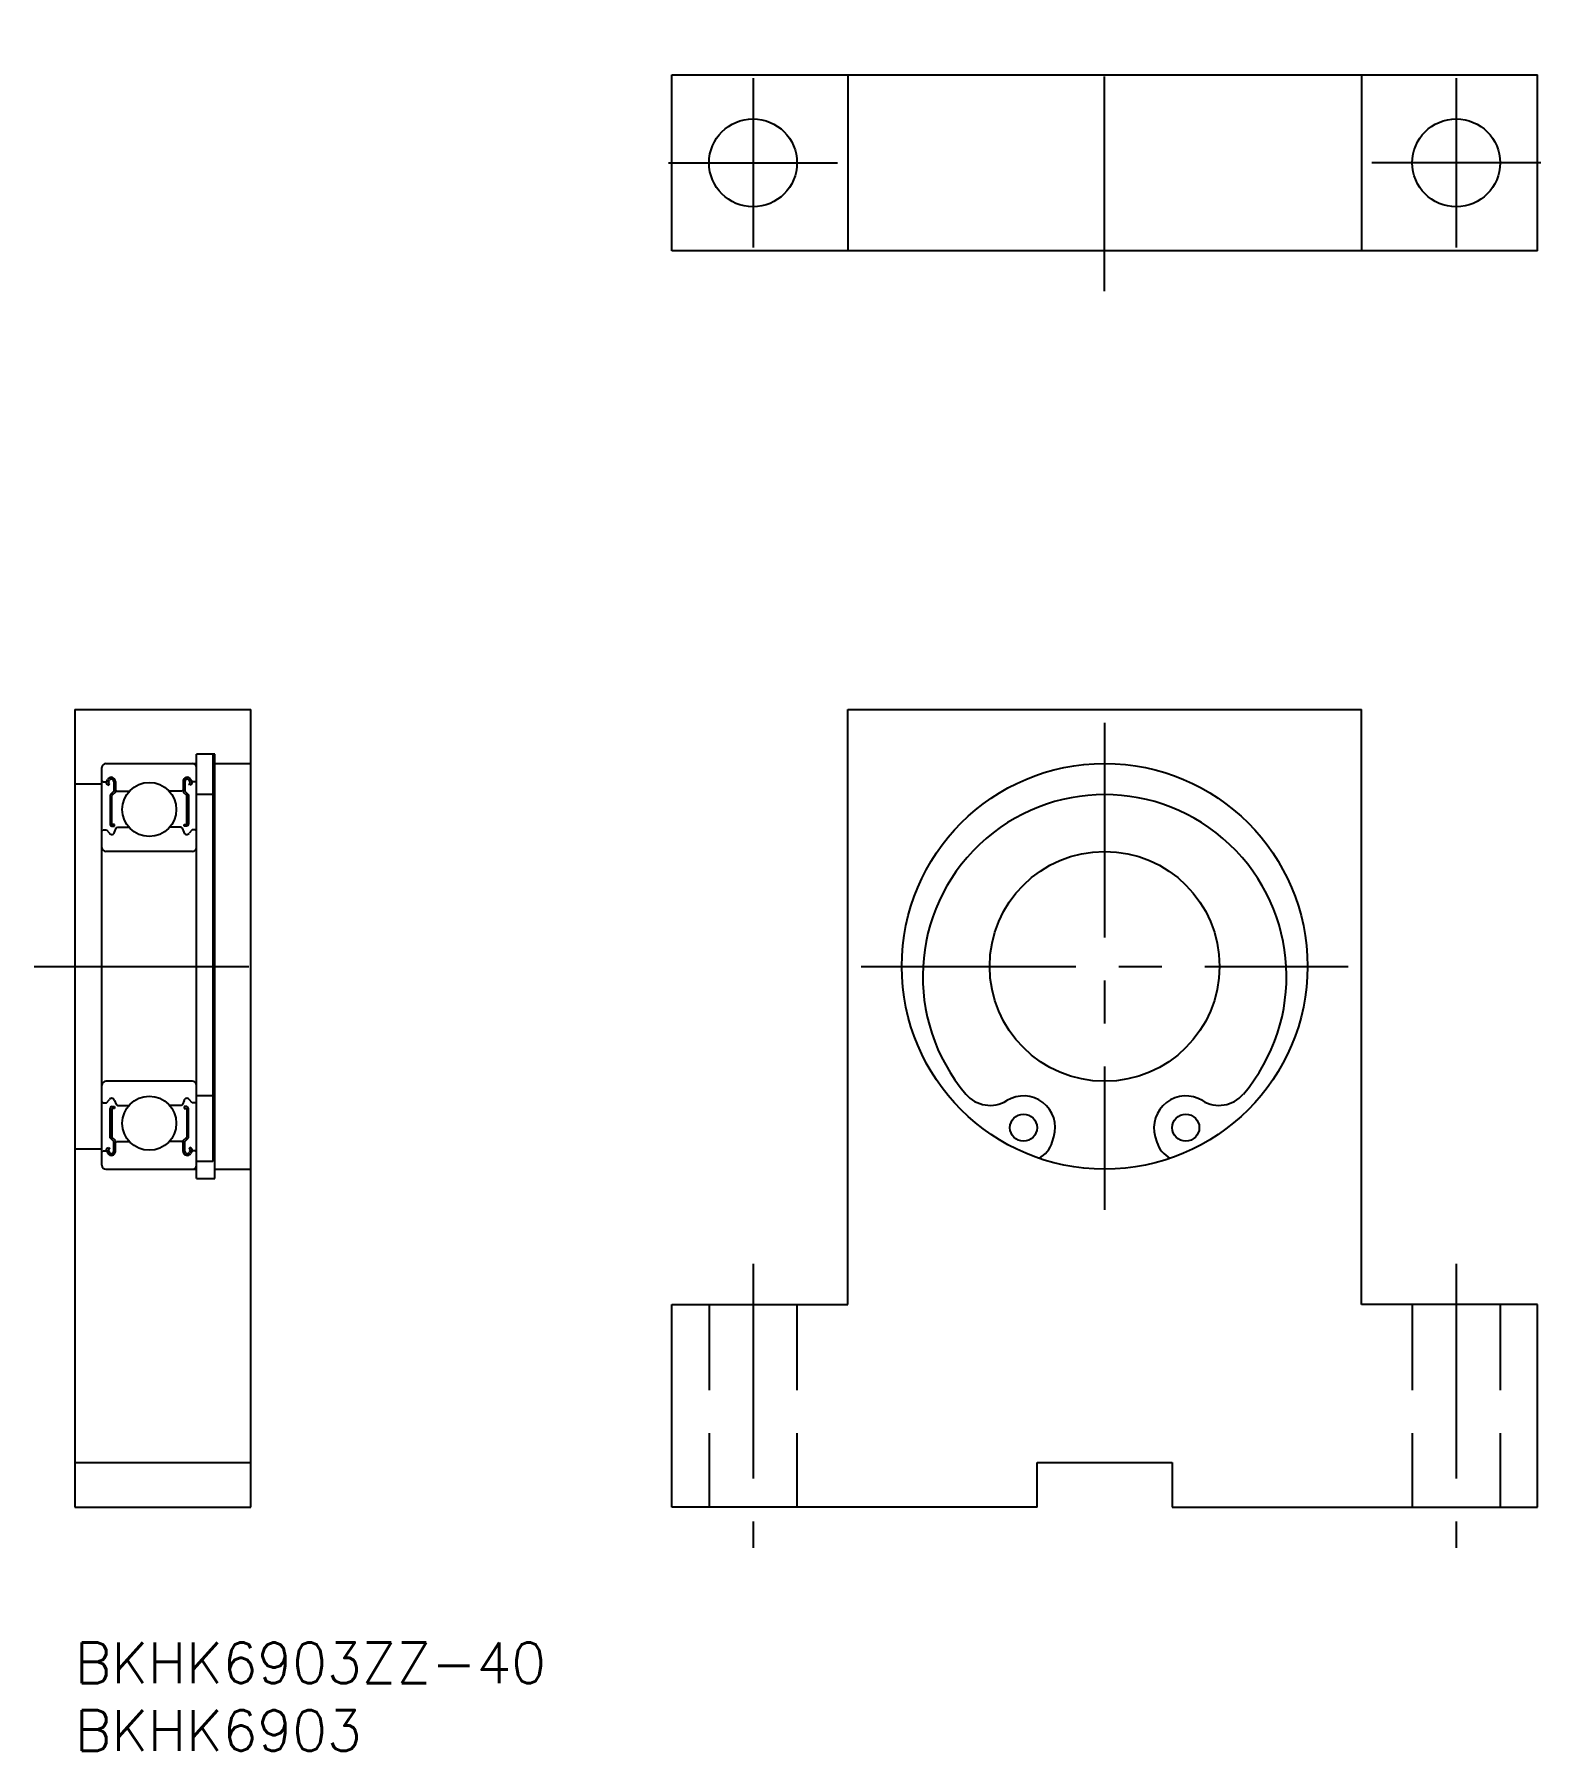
# Model space of a CAD drawing. Extents: x -3 to 108, y -8 to 119.
import ezdxf

# ---------------------------------------------------------------- set-up
doc = ezdxf.new("R2010")
doc.units = 0
doc.header["$LTSCALE"] = 0.5
doc.linetypes.add('CENTER', pattern=[50.8, 31.75, -6.35, 6.35, -6.35])
doc.linetypes.add('DASHED', pattern=[19.05, 12.7, -6.35])
for name, color, linetype in [('MSM_CENTER', 1, 'CENTER'), ('MSM_CONTINUOUS', 7, 'CONTINUOUS'), ('MSM_DASHED', 4, 'DASHED'), ('MSM_PART_NUMBER', 7, 'CONTINUOUS')]:
    doc.layers.add(name, color=color, linetype=linetype)
doc.styles.get("Standard").update_dxf_attribs({"font": 'txt.shx', "height": 3, "bigfont": 'bigfont.shx'})

# ---------------------------------------------------------------- blocks, each defined once
blk = doc.blocks.new('*U4')
at = {"layer": 'MSM_PART_NUMBER'}
blk.add_text('BKHK6903ZZ-40', height=3, dxfattribs=at).set_placement((0, -3))
blk = doc.blocks.new('*U5')
at = {"layer": 'MSM_PART_NUMBER'}
blk.add_text('BKHK6903', height=3, dxfattribs=at).set_placement((0, -8))

msp = doc.modelspace()

# ---------------------------------------------------------------- linework, layer by layer
at = {"layer": 'MSM_CENTER'}
for p, q in [((76.15, 99.92), (76.15, 118.92)), ((50.15, 115.67), (50.15, 103.17)), ((102.15, 115.67), (102.15, 103.17)), ((43.9, 109.42), (56.4, 109.42)), ((108.4, 109.42), (95.9, 109.42)), ((76.15, 68), (76.15, 32)), ((-3, 50), (16, 50)), ((58.15, 50), (94.15, 50)), ((50.15, 28), (50.15, 7)), ((102.15, 28), (102.15, 7))]:
    msp.add_line(p, q, dxfattribs=at)
at = {"layer": 'MSM_CONTINUOUS'}
for p, q in [((44.15, 115.92), (108.15, 115.92)), ((44.15, 102.92), (44.15, 115.92)), ((57.15, 115.92), (57.15, 102.92)), ((95.15, 115.92), (95.15, 102.92)), ((108.15, 102.92), (108.15, 115.92)), ((108.15, 102.92), (44.15, 102.92)), ((0, 69), (0, 10)), ((0, 69), (13, 69)), ((13, 10), (13, 69)), ((57.15, 25), (57.15, 69)), ((57.15, 69), (95.15, 69)), ((95.15, 25), (95.15, 69)), ((2.3, 65), (9, 65)), ((9, 34.3), (9, 65.7)), ((10.35, 65.7, -1.3), (9, 65.7, -1.3)), ((10.2, 65.7), (10.2, 35.58)), ((10.35, 34.3, -0.1), (10.35, 65.7, -0.1)), ((10.35, 65, -1.3), (13, 65, -1.3)), ((0, 63.5), (2, 63.5)), ((2, 35.3), (2, 64.7)), ((2, 63.75), (2.1, 63.65)), ((2.1, 63.65), (2.33, 63.65)), ((2.33, 63.65), (2.44, 63.83)), ((2.38, 63.47), (2.5, 63.4)), ((2.45, 63.58), (2.56, 63.77)), ((2.56, 63.52), (2.45, 63.58)), ((2.5, 63.4), (2.56, 63.52)), ((2.87, 63.68), (2.87, 62.95)), ((3, 63.68), (3, 62.89)), ((8, 63.68), (8, 62.89)), ((8.13, 63.68), (8.13, 62.95)), ((8.55, 63.58), (8.44, 63.77)), ((8.44, 63.52), (8.55, 63.58)), ((8.5, 63.4), (8.44, 63.52)), ((8.62, 63.47), (8.5, 63.4)), ((8.67, 63.65), (8.56, 63.83)), ((8.9, 63.65), (8.67, 63.65)), ((9, 63.75), (8.9, 63.65)), ((2.87, 62.95), (2.6, 62.68)), ((2.6, 62.68), (2.6, 60.5)), ((3, 62.89), (2.73, 62.63)), ((2.73, 60.5), (2.73, 62.63)), ((3, 63.05), (3.1, 62.95)), ((3.1, 62.95), (4.02, 62.95)), ((7.9, 62.95), (6.98, 62.95)), ((8, 63.05), (7.9, 62.95)), ((8, 62.89), (8.27, 62.63)), ((8.13, 62.95), (8.4, 62.68)), ((8.27, 60.5), (8.27, 62.63)), ((8.4, 62.68), (8.4, 60.5)), ((10.2, 62.7, -1.3), (9, 62.7, -1.3)), ((2, 60), (2.1, 60.1)), ((2.1, 60.1), (2.33, 60.1)), ((2.33, 60.1), (2.55, 59.84)), ((2.93, 60.5), (2.73, 60.5)), ((2.73, 60.36), (2.93, 60.36)), ((2.93, 60.36), (2.93, 60.5)), ((2.93, 59.92), (3.04, 60.21)), ((3.04, 60.21), (3.14, 60.3)), ((3.14, 60.3), (3.98, 60.3)), ((7.86, 60.3), (7.02, 60.3)), ((7.96, 60.21), (7.86, 60.3)), ((8.07, 59.92), (7.96, 60.21)), ((8.07, 60.5), (8.27, 60.5)), ((8.07, 60.36), (8.07, 60.5)), ((8.27, 60.36), (8.07, 60.36)), ((8.67, 60.1), (8.45, 59.84)), ((8.9, 60.1), (8.67, 60.1)), ((9, 60), (8.9, 60.1)), ((8.7, 58.5), (2.3, 58.5)), ((0, 50), (0, 50)), ((8.7, 41.5), (2.3, 41.5)), ((2, 40), (2.1, 39.9)), ((2.1, 39.9), (2.33, 39.9)), ((2.33, 39.9), (2.55, 40.16)), ((2.6, 37.32), (2.6, 39.5)), ((2.73, 39.64), (2.93, 39.64)), ((2.73, 39.5), (2.73, 37.37)), ((2.93, 39.5), (2.73, 39.5)), ((2.93, 40.08), (3.04, 39.79)), ((2.93, 39.64), (2.93, 39.5)), ((3.04, 39.79), (3.14, 39.7)), ((3.14, 39.7), (3.98, 39.7)), ((7.86, 39.7), (7.02, 39.7)), ((7.96, 39.79), (7.86, 39.7)), ((8.07, 40.08), (7.96, 39.79)), ((8.27, 39.64), (8.07, 39.64)), ((8.07, 39.64), (8.07, 39.5)), ((8.07, 39.5), (8.27, 39.5)), ((8.27, 39.5), (8.27, 37.37)), ((8.4, 37.32), (8.4, 39.5)), ((8.67, 39.9), (8.45, 40.16)), ((8.9, 39.9), (8.67, 39.9)), ((9, 40), (8.9, 39.9)), ((10.2, 40.42, -1.3), (9, 40.42, -1.3)), ((2.87, 37.05), (2.6, 37.32)), ((3, 37.11), (2.73, 37.37)), ((2.87, 36.32), (2.87, 37.05)), ((3, 36.32), (3, 37.11)), ((3, 36.95), (3.1, 37.05)), ((3.1, 37.05), (4.02, 37.05)), ((7.9, 37.05), (6.98, 37.05)), ((8, 36.95), (7.9, 37.05)), ((8, 37.11), (8.27, 37.37)), ((8, 36.32), (8, 37.11)), ((8.13, 37.05), (8.4, 37.32)), ((8.13, 36.32), (8.13, 37.05)), ((72.28, 37.01), (72.4, 37.4)), ((79.89, 37.4), (80.01, 37.01)), ((0, 36.5), (2, 36.5)), ((2, 36.25), (2.1, 36.35)), ((2.1, 36.35), (2.33, 36.35)), ((2.33, 36.35), (2.44, 36.17)), ((2.38, 36.53), (2.5, 36.6)), ((2.56, 36.48), (2.45, 36.42)), ((2.45, 36.42), (2.56, 36.23)), ((2.5, 36.6), (2.56, 36.48)), ((8.5, 36.6), (8.44, 36.48)), ((8.44, 36.48), (8.55, 36.42)), ((8.55, 36.42), (8.44, 36.23)), ((8.62, 36.53), (8.5, 36.6)), ((8.67, 36.35), (8.56, 36.17)), ((8.9, 36.35), (8.67, 36.35)), ((9, 36.25), (8.9, 36.35)), ((10.2, 35.58, -1.3), (9, 35.58, -1.3)), ((2.3, 35), (9, 35)), ((9, 34.3, -1.3), (10.35, 34.3, -1.3)), ((10.35, 35, -1.3), (13, 35, -1.3)), ((44.15, 25), (57.15, 25)), ((44.15, 10), (44.15, 25)), ((108.15, 25), (95.15, 25)), ((108.15, 10), (108.15, 25)), ((0, 13.3), (13, 13.3)), ((71.15, 13.3), (81.15, 13.3)), ((71.15, 10), (71.15, 13.3)), ((81.15, 13.3), (81.15, 10)), ((0, 10), (13, 10)), ((71.15, 10), (44.15, 10)), ((81.15, 10), (108.15, 10))]:
    msp.add_line(p, q, dxfattribs=at)
for centre, radius in [((50.15, 109.42), 3.25), ((102.15, 109.42), 3.25), ((76.15, 50), 15), ((5.5, 61.6), 2), ((76.15, 50), 8.5), ((5.5, 38.4), 2), ((70.15, 38.07), 1), ((82.15, 38.07), 1)]:
    msp.add_circle(centre, radius, dxfattribs=at)
for centre, radius, start, end in [((2.3, 64.7), 0.3, 90, 180), ((8.7, 64.7), 0.3, 0, 90), ((2.45, 63.58), 0.133, 149.9969, 240.0013), ((2.7, 63.68), 0.299, 0, 150.0002), ((2.7, 63.68), 0.166, 0, 150.0044), ((8.3, 63.68), 0.299, 29.9998, 180), ((8.3, 63.68), 0.166, 29.9956, 180), ((8.55, 63.58), 0.133, 299.9987, 30.0031), ((76.15, 49.25), 13.45, 319.7222, 220.2778), ((2.72, 59.98), 0.224, 220.001, 343.1517), ((2.73, 60.5), 0.133, 180, 270), ((8.28, 59.98), 0.224, 196.8483, 319.999), ((8.27, 60.5), 0.133, 270, 359.9999), ((2.3, 58.8), 0.3, 180, 270), ((8.7, 58.8), 0.3, 270, 0), ((2.3, 41.2), 0.3, 90, 180), ((8.7, 41.2), 0.3, 0, 90), ((2.72, 40.02), 0.224, 16.8483, 139.999), ((2.73, 39.5), 0.133, 90, 179.9999), ((8.28, 40.02), 0.224, 40.001, 163.1517), ((8.27, 39.5), 0.133, 0, 90), ((67.68, 42.07), 2.35, 220.2778, 301.6812), ((70.15, 38.07), 2.35, 343.431, 121.6812), ((82.15, 38.07), 2.35, 58.3188, 196.569), ((84.61, 42.07), 2.35, 238.3188, 319.7222), ((70.36, 37.58), 2, 297.6026, 343.431), ((81.93, 37.58), 2, 196.569, 242.3974), ((2.45, 36.42), 0.133, 119.9987, 210.0031), ((2.7, 36.32), 0.299, 209.9998, 0), ((2.7, 36.32), 0.166, 209.9956, 0), ((8.3, 36.32), 0.299, 180, 330.0002), ((8.3, 36.32), 0.166, 180, 330.0044), ((8.55, 36.42), 0.133, 329.9969, 60.0013), ((2.3, 35.3), 0.3, 180, 270), ((8.7, 35.3), 0.3, 270, 0)]:
    msp.add_arc(centre, radius, start, end, dxfattribs=at)
at = {"layer": 'MSM_DASHED'}
for p, q in [((46.9, 25), (46.9, 10)), ((53.4, 25), (53.4, 10)), ((98.9, 25), (98.9, 10)), ((105.4, 25), (105.4, 10))]:
    msp.add_line(p, q, dxfattribs=at)

# ---------------------------------------------------------------- block references
at = {"layer": 'MSM_CONTINUOUS'}
for name in ['*U4', '*U5']:
    msp.add_blockref(name, (0, 0), dxfattribs=at)

doc.saveas('drawing.dxf')
